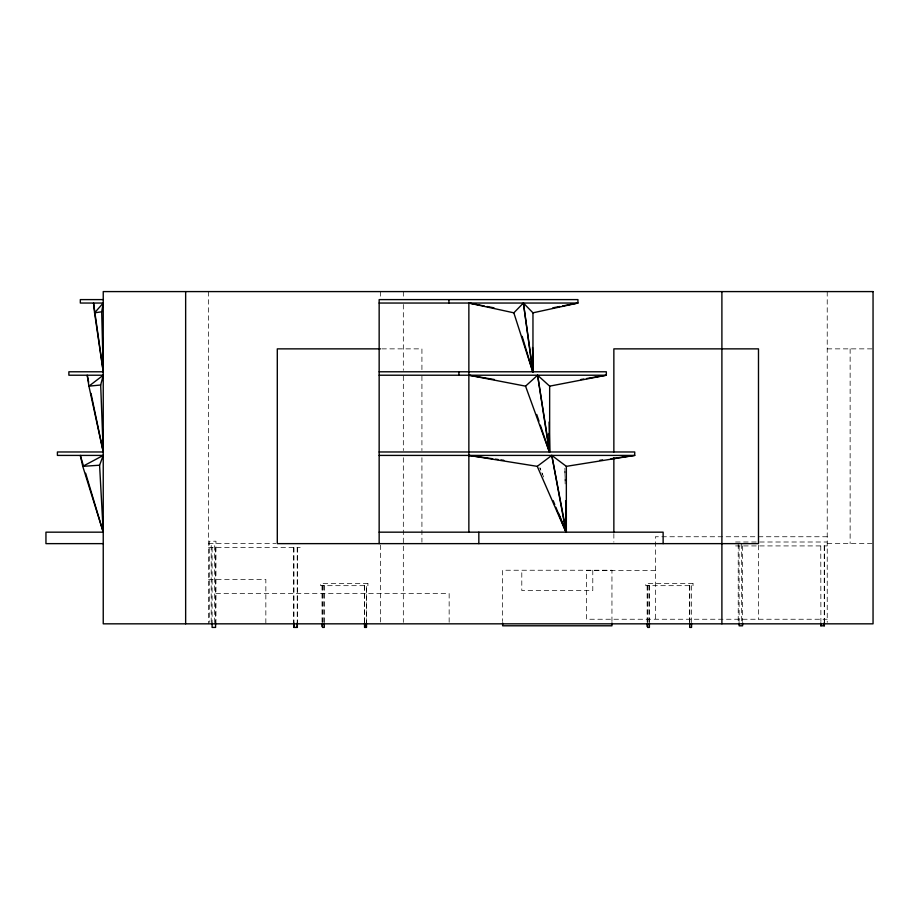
<?xml version="1.0" encoding="UTF-8"?>
<svg xmlns="http://www.w3.org/2000/svg" width="919" height="919" viewBox="0 0 919 919"><rect width="100%" height="100%" fill="white"/><g stroke="black" fill="none" stroke-linecap="round" stroke-linejoin="round"><path stroke-width="0.69" stroke-dasharray="4.59 3.45" d="M381.822 348.864L421.924 348.864L421.924 370.346M827.226 348.864L873.05 348.864M827.226 536.753L655.373 536.753L655.373 619.245M735.568 542.003L827.226 542.003M208.556 543.634L275.872 543.634M827.226 543.634L873.05 543.634M735.568 545.92L827.226 545.92M208.556 547.552L300.214 547.552M655.373 570.561L586.632 570.561L586.632 619.245L827.226 619.245M208.556 579.441L265.844 579.441L265.844 623.829M215.954 593.582L449.15 593.582L449.15 623.829M543.646 477.018L539.855 467.828L542.509 474.399M565.185 480.878L564.886 468.058L565.174 485.152M850.132 348.864L850.132 543.634M827.226 291.587L827.226 622.393M824.354 545.92L824.354 621.508M824.228 545.92L824.228 621.508M820.759 545.92L820.897 621.508M758.485 545.289L758.485 619.245M742.586 545.92L742.586 621.508M741.679 543.968L741.679 620.98M739.117 545.92L739.117 621.508M738.221 543.968L738.221 620.98M691.548 585.679L691.479 623.243M689.767 585.679L689.767 623.243M689.698 585.679L689.698 623.243M649.388 585.679L649.388 623.243M648.917 622.22L648.917 584.656L647.137 584.656L647.137 622.22M647.596 585.679L647.596 623.243M613.858 533.606L613.858 542.199M611.951 621.52L611.951 570.239L502.647 570.239L502.647 621.52M592.789 570.239L592.789 590.549L521.797 590.549L521.797 570.239M421.924 376.078L421.924 450.551M421.924 457.708L421.924 542.199M403.326 291.587L403.326 297.308M403.326 304.476L403.326 370.346M403.326 376.078L403.326 450.551M403.326 457.708L403.326 622.393M380.409 291.587L380.409 297.308M380.409 545.059L380.409 622.393M364.659 585.679L364.659 623.243M364.59 585.679L364.59 623.243M324.281 585.679L324.281 623.243M323.821 622.22L323.821 584.656L322.029 584.656L322.029 622.22M322.5 585.679L322.5 623.243M297.342 547.552L297.342 623.139M297.216 547.552L297.216 623.139M293.885 547.552L293.885 623.139M293.747 547.552L293.747 623.139M215.954 623.829L215.954 541.211L209.314 541.211L209.314 622.404M215.574 547.552L215.574 623.139M214.678 622.6L214.678 545.587L211.209 545.587L211.209 622.6M212.105 547.552L212.105 623.139M208.556 291.587L208.556 623.829M367.933 583.634L320.662 583.634L320.662 585.679L367.933 585.679L367.933 583.634M693.029 583.634L645.77 583.634L645.77 585.679L693.029 585.679L693.029 583.634M366.451 623.243L366.451 585.679L366.382 623.243"/><path stroke-width="1.38" d="M103.238 543.634L45.95 543.634L45.95 532.17L103.238 532.17L99.585 465.209L103.238 455.41L57.403 455.41L57.403 451.976L103.238 451.976L100.676 385.004L103.238 375.216L68.868 375.216L68.868 371.781L103.238 371.781L101.687 311.805L103.238 303.04L80.321 303.04L80.321 299.605L103.238 299.605M103.238 303.04L94.577 312.828L103.238 371.781L93.543 303.04L94.577 312.828L101.687 311.805M513.836 312.828L523.405 303.04L532.963 312.828L532.963 371.781L523.405 303.04L532.744 371.781L513.836 312.828L468.862 303.04L468.862 532.17M525.553 386.152L537.604 375.216L549.654 386.152L549.654 451.976L537.604 375.216L549.367 451.976L525.553 386.152L468.862 375.216L494.307 379.513M103.238 375.216L88.925 386.152L103.238 451.976L90.992 393.366M492.641 458.742L468.862 455.41L537.259 466.347L551.802 455.41L566.345 466.347L634.73 455.41L634.73 451.976L379.156 451.976M103.238 455.41L82.767 466.347L103.238 532.17L85.639 473.239M532.963 312.828L577.936 303.04L577.936 299.605L379.156 299.605L379.156 543.634M549.654 386.152L606.333 375.216L606.333 371.781L379.156 371.781M552.859 307.819L559.832 306.498M562.612 305.958L577.936 303.04L379.156 303.04M580.9 379.513L583.726 379.042M586.552 378.559L606.333 375.216L379.156 375.216M599.774 460.316L602.577 459.914M610.963 458.742L634.73 455.41L379.156 455.41M100.676 385.004L88.925 386.152L87.213 375.216L88.672 382.201M99.585 465.209L82.767 466.347L80.321 455.41L83.181 465.014M380.397 348.864L277.297 348.864L277.297 543.634L758.485 543.634L758.485 348.864L613.858 348.864L613.858 451.976M379.156 532.17L663.127 532.17L663.127 543.634M820.759 625.793L824.354 625.793L824.354 622.933M366.382 627.413L366.382 623.243L366.451 627.413L364.59 627.413L364.59 623.243M495.433 459.132L498.224 459.523M501.027 459.914L503.819 460.316M468.862 303.04L484.187 305.958M486.978 306.498L493.94 307.819M537.259 466.347L566.001 532.17L565.644 512.228M558.775 513.79L566.345 532.17L566.345 466.347M553.192 500.66L554.789 504.6M555.857 507.231L566.001 532.17L551.802 455.41L566.345 532.17L565.633 500.832M536.73 414.48L538.993 421.178M540.349 425.187L549.367 451.976L549.102 433.458M522.164 336.343L532.744 371.781L532.561 357.502M549.091 422.051L549.654 451.976M532.561 347.508L532.963 371.781M824.228 622.933L824.228 625.793M820.759 622.933L820.897 625.793M742.586 622.933L742.586 625.793L739.117 625.793L739.117 622.933M721.897 291.587L721.897 623.829M691.548 623.243L691.548 627.413L689.698 627.413L689.698 623.243M649.388 623.243L649.388 627.413L647.596 627.413L647.596 623.243M647.137 623.61L647.137 626.39M613.858 457.708L613.858 532.17M611.951 622.944L611.951 625.793L502.647 625.793L502.647 622.944M478.833 532.17L478.833 543.634M458.903 371.781L458.903 375.216M448.931 299.605L448.931 303.04M364.659 623.243L364.659 627.413M324.281 623.243L324.281 627.413L322.5 627.413L322.5 623.243M322.029 623.61L322.029 626.39M297.342 623.139L297.342 627.413L293.747 627.413L293.747 623.139M297.216 623.139L297.216 627.413M293.885 623.139L293.885 627.413M215.574 623.139L215.574 627.413L212.105 627.413L212.105 623.139M185.649 291.587L185.649 623.829M873.05 291.587L103.238 291.587L103.238 623.829L873.05 623.829L873.05 291.587"/></g></svg>
